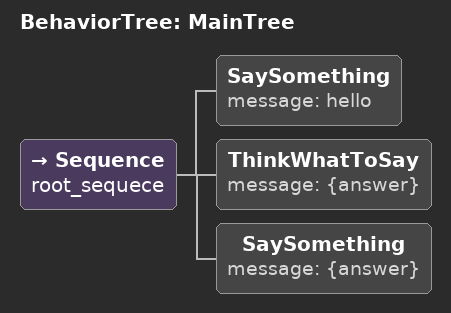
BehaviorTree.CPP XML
<root BTCPP_format="4">
    <BehaviorTree ID="MainTree">
        <Sequence name="root_sequece">
            <SaySomething message="hello" />
            <ThinkWhatToSay message="{answer}" />
            <SaySomething message="{answer}" />
        </Sequence>
    </BehaviorTree>
</root>
